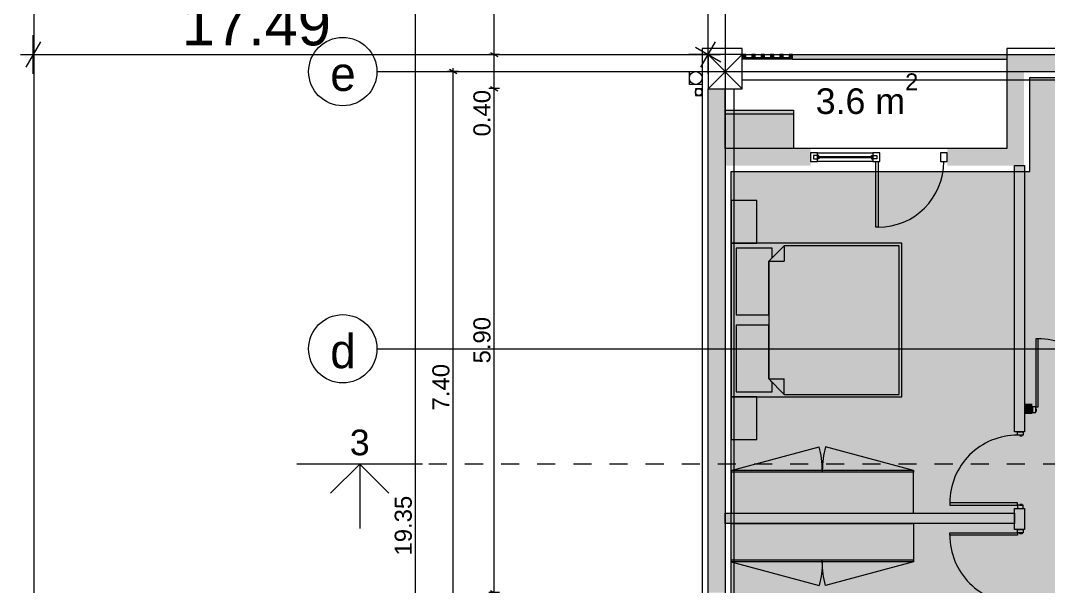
# Model space of a CAD drawing. Header units: millimetres. Extents: x 475159934 to 476245151, y 4620917055 to 4621447368.
# Drawn here: x 475225161 to 475237204, y 4621149024 to 4621155649 of the extents above; entities that cross this region are included whole.
import ezdxf

# ---------------------------------------------------------------- set-up
doc = ezdxf.new("R2010")
doc.units = ezdxf.units.MM
doc.header["$MEASUREMENT"] = 0
doc.linetypes.add('Dashed', pattern=[423.333333, 211.666667, -211.666667])
for name, color, linetype, lineweight in [('0_Pen_No__42_Pen_No__250_Pen_No__5', 5, 'Continuous', 0), ('2D Drafting - General_Pen_No__1_Pen_No__7', 7, 'Continuous', 0), ('2D Drafting - General_Pen_No__250_Pen_No__7_Pen_No__250', 7, 'Continuous', 0), ('2D Drafting - General_Pen_No__250_Pen_No__7_Pen_No__7', 7, 'Continuous', 0), ('2D Drafting - General_Pen_No__7_Pen_No__7_Pen_No__7', 7, 'Continuous', 0), ('Annotation - Text_Pen_No__7_Pen_No__5', 5, 'Continuous', 0), ('Doors_Pen_No__7_Pen_No__7_Pen_No__7', 7, 'Continuous', 0), ('G-Anno-Nplt_Pen_No__151', 151, 'Continuous', 0), ('G-Anno-Nplt_Pen_No__4', 7, 'Continuous', 0), ('G-Anno-Nplt_Pen_No__7', 7, 'Continuous', 0), ('gegmebi_Pen_No__7_Pen_No__7', 7, 'Continuous', 0), ('kar-panjara_Pen_No__7_Pen_No__7_Pen_No__7', 7, 'Continuous', 0), ('New_._Pen_No__1', 1, 'Continuous', 0), ('New_2D Drafting - General_Pen_No__250_Pen_No__7_Pen_No__255', 255, 'Continuous', 0), ('New_2D Drafting - General_Pen_No__30_Pen_No__9_Pen_No__9_Pen_No__255', 255, 'Continuous', 0), ('New_2D Drafting - General_Pen_No__30_Pen_No__9_Pen_No__9_Pen_No__7', 7, 'Continuous', 0), ('New_G-Anno-Nplt_Pen_No__255', 255, 'Continuous', 0), ('New_G-Anno-Nplt_Pen_No__4', 7, 'Continuous', 0), ('New_reg_nak_Pen_No__250', 7, 'Continuous', 0), ('New_reg_nak_Pen_No__7', 7, 'Continuous', 0), ('New_shenobebi_Pen_No__1', 1, 'Continuous', 0), ('New_Structural - Bearing_Pen_No__1', 1, 'Continuous', 0), ('zoma_Pen_No__1', 1, 'Continuous', 0), ('zoma_Pen_No__142', 142, 'Continuous', 0), ('zoma_Pen_No__5_Pen_No__5', 5, 'Continuous', 0)]:
    doc.layers.add(name, color=color, linetype=linetype, lineweight=lineweight)
doc.layers.add('New_Interior - Furniture', color=7, linetype='Continuous')
doc.layers.add('zoma', color=7, linetype='Continuous')
doc.layers.add('New_Interior - Furniture _Pen_No__252', color=7, linetype='Continuous', lineweight=0, true_color=0x666666)
doc.styles.add('GENERATED_STYLE_1', font='arial.ttf')
doc.styles.add('GENERATED_STYLE_3', font='arial.ttf')
doc.styles.add('GENERATED_STYLE_4', font='ACADMTAV.TTF')
doc.linetypes.add('Break', pattern='A,0,[1,12. бѓљбѓ\x98бѓЎбѓ\x98 бѓ’бѓђбѓ¦бѓ”бѓ‘бѓ”бѓ‘бѓ\x981.Shx,S=15.679026,R=0,X=0,Y=0],-1975.557214,0', length=1975.557214)
doc.dimstyles.new('GENERATED_STYLE__10', dxfattribs={"dimtxt": 500, "dimasz": 228, "dimexe": 0.18, "dimexo": 3, "dimgap": 0, "dimtad": 1, "dimlfac": 0.001, "dimzin": 0, "dimdsep": 46, "dimtxsty": 'GENERATED_STYLE_3', "dimblk": 'ARROWHEAD_2', "dimblk1": 'ARROWHEAD_2', "dimblk2": 'ARROWHEAD_2', "dimcen": 0.09, "dimclrd": 1, "dimclre": 1, "dimclrt": 1, "dimadec": 0, "dimazin": 0, "dimtfac": 1, "dimtdec": 4, "dimtmove": 0, "dimatfit": 3, "dimfxl": 1, "dimtolj": 1, "dimtzin": 0, "dimarcsym": 0})
doc.dimstyles.new('GENERATED_STYLE__12', dxfattribs={"dimtxt": 500, "dimasz": 228, "dimexe": 0.18, "dimexo": 3, "dimgap": 0, "dimtad": 1, "dimtih": 1, "dimtoh": 1, "dimlfac": 0.001, "dimzin": 0, "dimdsep": 46, "dimtxsty": 'GENERATED_STYLE_3', "dimblk": 'ARROWHEAD_2', "dimblk1": 'ARROWHEAD_2', "dimblk2": 'ARROWHEAD_2', "dimcen": 0.09, "dimclrd": 1, "dimclre": 1, "dimclrt": 1, "dimadec": 0, "dimazin": 0, "dimtfac": 1, "dimtdec": 4, "dimtmove": 2, "dimatfit": 3, "dimfxl": 1, "dimtolj": 1, "dimtzin": 0, "dimarcsym": 0})
doc.dimstyles.new('GENERATED_STYLE__3', dxfattribs={"dimtxt": 200, "dimasz": 64.421331, "dimexe": 0.18, "dimexo": 3, "dimgap": 0, "dimtad": 1, "dimtih": 1, "dimtoh": 1, "dimlfac": 0.001, "dimzin": 0, "dimdsep": 46, "dimtxsty": 'GENERATED_STYLE_3', "dimblk": 'ARROWHEAD_2', "dimblk1": 'ARROWHEAD_2', "dimblk2": 'ARROWHEAD_2', "dimcen": 0.09, "dimclrd": 142, "dimclre": 142, "dimclrt": 142, "dimadec": 0, "dimazin": 0, "dimtfac": 1, "dimtdec": 4, "dimtmove": 0, "dimatfit": 3, "dimfxl": 1, "dimtolj": 1, "dimtzin": 0, "dimarcsym": 0})
doc.dimstyles.new('GENERATED_STYLE__6', dxfattribs={"dimtxt": 200, "dimasz": 64.421331, "dimexe": 0.18, "dimexo": 3, "dimgap": 0, "dimtad": 1, "dimlfac": 0.001, "dimzin": 0, "dimdsep": 46, "dimtxsty": 'GENERATED_STYLE_3', "dimblk": 'ARROWHEAD_2', "dimblk1": 'ARROWHEAD_2', "dimblk2": 'ARROWHEAD_2', "dimcen": 0.09, "dimclrd": 142, "dimclre": 142, "dimclrt": 142, "dimadec": 0, "dimazin": 0, "dimtfac": 1, "dimtdec": 4, "dimtmove": 0, "dimatfit": 3, "dimfxl": 1, "dimtolj": 1, "dimtzin": 0, "dimarcsym": 0})

# ---------------------------------------------------------------- blocks, each defined once
blk = doc.blocks.new('Bed Layout 23_4')
at = {"layer": 'New_Interior - Furniture _Pen_No__252', "color": 251, "linetype": 'Continuous', "lineweight": 0, "true_color": 0x666666}
for p, q in [((-900, 0), (-1400, 0)), ((-1400, 0), (-1400, -300)), ((-900, -300), (-900, 0)), ((900, 0), (-900, 0)), ((-900, 0), (-900, -2000)), ((1400, 0), (900, 0)), ((900, 0), (900, -300)), ((900, -2000), (900, 0)), ((1400, -300), (1400, 0)), ((-1400, -300), (-900, -300)), ((900, -300), (1400, -300)), ((-690, -440), (-870, -620)), ((0, -440), (-690, -440)), ((-690, -440), (-690, -620)), ((690, -440), (0, -440)), ((870, -620), (690, -440)), ((690, -440), (690, -620)), ((-870, -620), (-870, -1970)), ((-870, -620), (-690, -620)), ((870, -620), (690, -620)), ((870, -1970), (870, -620)), ((-900, -2000), (900, -2000)), ((-870, -1970), (0, -1970)), ((0, -1970), (870, -1970))]:
    blk.add_line(p, q, dxfattribs=at)
at = {"layer": 'New_Interior - Furniture _Pen_No__252', "color": 251, "linetype": 'Continuous', "lineweight": 0, "true_color": 0x666666, "flags": 128}
for points in [[(-60, -440), (-60, -60), (-840, -60), (-840, -480), (-730, -480), (-690, -440)], [(690, -440), (730, -480), (840, -480), (840, -60), (60, -60), (60, -440)]]:
    blk.add_lwpolyline(points, close=True, dxfattribs=at)
blk = doc.blocks.new('Wardrobe 01 26')
at = {"layer": 'New_Interior - Furniture _Pen_No__252', "color": 251, "linetype": 'Continuous', "lineweight": 0, "true_color": 0x666666}
for p, q in [((0, 20), (2136, 20)), ((0, 0), (0, 20)), ((0, 0), (1032, -276)), ((1068, 0), (1068, 20)), ((2136, 0), (1104, -276))]:
    blk.add_line(p, q, dxfattribs=at)
at = {"layer": 'New_Interior - Furniture _Pen_No__252', "color": 251, "linetype": 'Continuous', "lineweight": 0, "true_color": 0x666666, "flags": 128}
blk.add_lwpolyline([(0, 0), (2136, 0), (2136, 500), (0, 500)], close=True, dxfattribs=at)
at = {"layer": 'New_Interior - Furniture _Pen_No__252', "color": 251, "linetype": 'Continuous', "lineweight": 0, "true_color": 0x666666}
for centre, start, end in [((0, 0), 345, 0), ((2136, 0), 180, 195)]:
    blk.add_arc(centre, 1068, start, end, dxfattribs=at)
blk = doc.blocks.new('Wardrobe 01 26_8')
at = {"layer": 'New_Interior - Furniture _Pen_No__252', "color": 251, "linetype": 'Continuous', "lineweight": 0, "true_color": 0x666666}
for p, q in [((0, 20), (2136, 20)), ((0, 0), (0, 20)), ((0, 0), (1032, -276)), ((1068, 0), (1068, 20)), ((2136, 0), (1104, -276))]:
    blk.add_line(p, q, dxfattribs=at)
at = {"layer": 'New_Interior - Furniture _Pen_No__252', "color": 251, "linetype": 'Continuous', "lineweight": 0, "true_color": 0x666666, "flags": 128}
blk.add_lwpolyline([(0, 0), (2136, 0), (2136, 450), (0, 450)], close=True, dxfattribs=at)
at = {"layer": 'New_Interior - Furniture _Pen_No__252', "color": 251, "linetype": 'Continuous', "lineweight": 0, "true_color": 0x666666}
for centre, start, end in [((0, 0), 345, 0), ((2136, 0), 180, 195)]:
    blk.add_arc(centre, 1068, start, end, dxfattribs=at)
blk = doc.blocks.new('*D844', base_point=(475826096, 4621095193))
at = {"layer": 'zoma_Pen_No__1', "color": 1, "linetype": 'Continuous', "lineweight": 0, "transparency": 16777216}
for p, q in [((475225394, 4621155402), (475225221, 4621155102)), ((475225308, 4621155027), (475225308, 4621155477)), ((475233130, 4621155102), (475233303, 4621155402)), ((475233217, 4621155027), (475233217, 4621155477)), ((475225161, 4621155252), (475225308, 4621155252)), ((475225308, 4621155252), (475233217, 4621155252)), ((475233217, 4621155252), (475233363, 4621155252))]:
    blk.add_line(p, q, dxfattribs=at)
at = {"layer": 'zoma_Pen_No__1', "color": 1, "lineweight": 0, "transparency": 16777216, "insert": (475227050, 4621155352), "char_height": 500, "attachment_point": 7, "style": 'GENERATED_STYLE_3'}
blk.add_mtext('\\A1;{\\pql;\\fArial|b0|i0|c204|p0;\\W1.000000;17.49}', dxfattribs=at)
blk = doc.blocks.new('ARROWHEAD_2')
at = {"color": 0, "linetype": 'Continuous', "lineweight": 0}
for p, q in [((-0.378, -0.655), (0.378, 0.655)), ((0, 0), (-1, 0))]:
    blk.add_line(p, q, dxfattribs=at)
blk = doc.blocks.new('*D845', base_point=(475826096, 4621095193))
at = {"layer": 'zoma_Pen_No__1', "color": 1, "linetype": 'Continuous', "lineweight": 0, "transparency": 16777216}
for p, q in [((475233367, 4621161364), (475233067, 4621161537)), ((475233217, 4621161451), (475233217, 4621161598)), ((475233442, 4621161451), (475232992, 4621161451)), ((475233217, 4621155252), (475233217, 4621161451)), ((475233067, 4621155338), (475233367, 4621155165)), ((475233442, 4621155252), (475232992, 4621155252)), ((475233217, 4621155105), (475233217, 4621155252))]:
    blk.add_line(p, q, dxfattribs=at)
at = {"layer": 'zoma_Pen_No__1', "color": 1, "lineweight": 0, "transparency": 16777216, "insert": (475233117, 4621157684), "char_height": 500, "attachment_point": 7, "rotation": 90, "style": 'GENERATED_STYLE_3'}
blk.add_mtext('\\A1;{\\pql;\\fArial|b0|i0|c204|p0;\\W1.000000;6.20}', dxfattribs=at)
blk = doc.blocks.new('*D847', base_point=(475826096, 4621095193))
at = {"layer": 'zoma_Pen_No__1', "color": 1, "linetype": 'Continuous', "lineweight": 0, "transparency": 16777216}
for p, q in [((475225394, 4621140202), (475225221, 4621139902)), ((475225308, 4621139827), (475225308, 4621140277)), ((475233130, 4621139902), (475233303, 4621140202)), ((475233217, 4621139827), (475233217, 4621140277)), ((475225161, 4621140052), (475225308, 4621140052)), ((475225308, 4621140052), (475233217, 4621140052)), ((475233217, 4621140052), (475233363, 4621140052))]:
    blk.add_line(p, q, dxfattribs=at)
at = {"layer": 'zoma_Pen_No__1', "color": 1, "lineweight": 0, "transparency": 16777216, "insert": (475227050, 4621140152), "char_height": 500, "attachment_point": 7, "style": 'GENERATED_STYLE_3'}
blk.add_mtext('\\A1;{\\pql;\\fArial|b0|i0|c204|p0;\\W1.000000;46.52}', dxfattribs=at)
blk = doc.blocks.new('*D889', base_point=(475826096, 4621095193))
at = {"layer": 'zoma_Pen_No__142', "color": 142, "linetype": 'Continuous', "lineweight": 0, "transparency": 16777216}
for p, q in [((475233170, 4621161569), (475233212, 4621161569)), ((475233236, 4621161611), (475233187, 4621161527)), ((475233212, 4621161505), (475233212, 4621161633)), ((475233212, 4621161569), (475233612, 4621161569)), ((475233636, 4621161611), (475233587, 4621161527)), ((475233612, 4621161505), (475233612, 4621161633))]:
    blk.add_line(p, q, dxfattribs=at)
at = {"layer": 'zoma_Pen_No__142', "color": 142, "lineweight": 0, "transparency": 16777216, "insert": (475232653, 4621161609), "char_height": 200, "attachment_point": 7, "style": 'GENERATED_STYLE_3'}
blk.add_mtext('\\A1;{\\pql;\\fArial|b0|i0|c204|p0;\\W1.000000;0.40}', dxfattribs=at)
blk = doc.blocks.new('*D890', base_point=(475826096, 4621095193))
at = {"layer": 'zoma_Pen_No__142', "color": 142, "linetype": 'Continuous', "lineweight": 0, "transparency": 16777216}
for p, q in [((475233636, 4621161611), (475233587, 4621161527)), ((475233612, 4621161505), (475233612, 4621161633)), ((475233612, 4621161569), (475240112, 4621161569)), ((475240136, 4621161611), (475240087, 4621161527)), ((475240112, 4621161505), (475240112, 4621161633))]:
    blk.add_line(p, q, dxfattribs=at)
at = {"layer": 'zoma_Pen_No__142', "color": 142, "lineweight": 0, "transparency": 16777216, "char_height": 200, "attachment_point": 7, "style": 'GENERATED_STYLE_3'}
for s, insert in [('\\A1;{\\pql;\\fArial|b0|i0|c204|p0;\\W1.000000;6.50}', (475236595, 4621161609)), ('\\A1;{\\pql;\\fArial|b0|i0|c204|p0;\\W1.000000;0.40}', (475239553, 4621161609))]:
    blk.add_mtext(s, dxfattribs=dict(at, insert=insert))
blk = doc.blocks.new('*D950', base_point=(475826096, 4621095193))
at = {"layer": 'zoma_Pen_No__142', "color": 142, "linetype": 'Continuous', "lineweight": 0, "transparency": 16777216}
for p, q in [((475230292, 4621155052), (475230165, 4621155052)), ((475230271, 4621155027), (475230186, 4621155076)), ((475230228, 4621147652), (475230228, 4621155052)), ((475230186, 4621147676), (475230271, 4621147627)), ((475230292, 4621147652), (475230165, 4621147652))]:
    blk.add_line(p, q, dxfattribs=at)
at = {"layer": 'zoma_Pen_No__142', "color": 142, "lineweight": 0, "transparency": 16777216, "insert": (475230188, 4621151085), "char_height": 200, "attachment_point": 7, "rotation": 90, "style": 'GENERATED_STYLE_3'}
blk.add_mtext('\\A1;{\\pql;\\fArial|b0|i0|c204|p0;\\W1.000000;7.40}', dxfattribs=at)
blk = doc.blocks.new('*D951', base_point=(475826096, 4621095193))
at = {"layer": 'zoma_Pen_No__142', "color": 142, "linetype": 'Continuous', "lineweight": 0, "transparency": 16777216}
for p, q in [((475230292, 4621155052), (475230165, 4621155052)), ((475230271, 4621155027), (475230186, 4621155076)), ((475230228, 4621155052), (475230228, 4621155093))]:
    blk.add_line(p, q, dxfattribs=at)
blk = doc.blocks.new('*D952', base_point=(475826096, 4621095193))
at = {"layer": 'zoma_Pen_No__142', "color": 142, "linetype": 'Continuous', "lineweight": 0, "transparency": 16777216}
for p, q in [((475229851, 4621159406), (475229724, 4621159406)), ((475229830, 4621159382), (475229745, 4621159431)), ((475229787, 4621159406), (475229787, 4621159448)), ((475229787, 4621140052), (475229787, 4621159406)), ((475229851, 4621140052), (475229724, 4621140052)), ((475229745, 4621140076), (475229830, 4621140027)), ((475229787, 4621140010), (475229787, 4621140052))]:
    blk.add_line(p, q, dxfattribs=at)
at = {"layer": 'zoma_Pen_No__142', "color": 142, "lineweight": 0, "transparency": 16777216, "insert": (475229747, 4621149386), "char_height": 200, "attachment_point": 7, "rotation": 90, "style": 'GENERATED_STYLE_3'}
blk.add_mtext('\\A1;{\\pql;\\fArial|b0|i0|c204|p0;\\W1.000000;19.35}', dxfattribs=at)
blk = doc.blocks.new('*D960', base_point=(475826096, 4621095193))
at = {"layer": 'zoma_Pen_No__142', "color": 142, "linetype": 'Continuous', "lineweight": 0, "transparency": 16777216}
for p, q in [((475230773, 4621154852), (475230646, 4621154852)), ((475230667, 4621154876), (475230752, 4621154827)), ((475230709, 4621148952), (475230709, 4621154852)), ((475230773, 4621148952), (475230646, 4621148952)), ((475230667, 4621148976), (475230752, 4621148927))]:
    blk.add_line(p, q, dxfattribs=at)
at = {"layer": 'zoma_Pen_No__142', "color": 142, "lineweight": 0, "transparency": 16777216, "char_height": 200, "attachment_point": 7, "rotation": 90, "style": 'GENERATED_STYLE_3'}
for s, insert in [('\\A1;{\\pql;\\fArial|b0|i0|c204|p0;\\W1.000000;0.40}', (475230669, 4621154293)), ('\\A1;{\\pql;\\fArial|b0|i0|c204|p0;\\W1.000000;5.90}', (475230669, 4621151635))]:
    blk.add_mtext(s, dxfattribs=dict(at, insert=insert))
blk = doc.blocks.new('*D961', base_point=(475826096, 4621095193))
at = {"layer": 'zoma_Pen_No__142', "color": 142, "linetype": 'Continuous', "lineweight": 0, "transparency": 16777216}
for p, q in [((475230667, 4621155276), (475230752, 4621155227)), ((475230773, 4621155252), (475230646, 4621155252)), ((475230709, 4621154852), (475230709, 4621155252)), ((475230773, 4621154852), (475230646, 4621154852)), ((475230667, 4621154876), (475230752, 4621154827))]:
    blk.add_line(p, q, dxfattribs=at)
blk = doc.blocks.new('*D962', base_point=(475826096, 4621095193))
at = {"layer": 'zoma_Pen_No__142', "color": 142, "linetype": 'Continuous', "lineweight": 0, "transparency": 16777216}
for p, q in [((475230773, 4621159006), (475230646, 4621159006)), ((475230667, 4621159031), (475230752, 4621158982)), ((475230709, 4621155252), (475230709, 4621159006)), ((475230667, 4621155276), (475230752, 4621155227)), ((475230773, 4621155252), (475230646, 4621155252))]:
    blk.add_line(p, q, dxfattribs=at)
at = {"layer": 'zoma_Pen_No__142', "color": 142, "lineweight": 0, "transparency": 16777216, "char_height": 200, "attachment_point": 7, "rotation": 90, "style": 'GENERATED_STYLE_3'}
for s, insert in [('\\A1;{\\pql;\\fArial|b0|i0|c204|p0;\\W1.000000;0.40}', (475230669, 4621158448)), ('\\A1;{\\pql;\\fArial|b0|i0|c204|p0;\\W1.000000;3.75}', (475230669, 4621156862))]:
    blk.add_mtext(s, dxfattribs=dict(at, insert=insert))
blk = doc.blocks.new('*D968', base_point=(475826096, 4621095193))
at = {"layer": 'zoma_Pen_No__142', "color": 142, "linetype": 'Continuous', "lineweight": 0, "transparency": 16777216}
for p, q in [((475300055, 4621159406), (475299928, 4621159406)), ((475300034, 4621159382), (475299949, 4621159431)), ((475299992, 4621159406), (475299992, 4621159448)), ((475299992, 4621140052), (475299992, 4621159406)), ((475300055, 4621140052), (475299928, 4621140052)), ((475299949, 4621140076), (475300034, 4621140027)), ((475299992, 4621140010), (475299992, 4621140052))]:
    blk.add_line(p, q, dxfattribs=at)
at = {"layer": 'zoma_Pen_No__142', "color": 142, "lineweight": 0, "transparency": 16777216, "insert": (475299952, 4621149386), "char_height": 200, "attachment_point": 7, "rotation": 90, "style": 'GENERATED_STYLE_3'}
blk.add_mtext('\\A1;{\\pql;\\fArial|b0|i0|c204|p0;\\W1.000000;19.35}', dxfattribs=at)

msp = doc.modelspace()

# ---------------------------------------------------------------- hatches: boundary and pattern name
at = {"layer": '2D Drafting - General_Pen_No__250_Pen_No__7_Pen_No__7', "linetype": 'Continuous', "lineweight": 0}
for points in [[(475233616.775, 4621155201.525), (475234206.775, 4621155201.525), (475234206.775, 4621155211.525), (475233616.775, 4621155211.525)], [(475236717.246, 4621155051.352), (475237616.284, 4621155051.352), (475237616.284, 4621155251.352), (475236717.246, 4621155251.352)], [(475236717.246, 4621154151.528), (475236717.246, 4621155051.363), (475236917.246, 4621155051.363), (475236917.246, 4621154151.528)], [(475233416.775, 4621154851.525), (475233416.775, 4621148951.525), (475233216.775, 4621148951.525), (475233216.775, 4621154851.525)], [(475233417.064, 4621153951.525), (475234417.411, 4621153951.525), (475234417.411, 4621154151.525), (475233417.064, 4621154151.525)], [(475236017.411, 4621153951.525), (475236917.246, 4621153951.525), (475236917.246, 4621154151.525), (475236017.411, 4621154151.525)], [(475236924.923, 4621150835.459), (475236804.923, 4621150835.459), (475236804.923, 4621153951.525), (475236924.923, 4621153951.525)], [(475237016.685, 4621151162.386), (475236924.923, 4621151162.386), (475236924.923, 4621151042.386), (475237016.685, 4621151042.386)], [(475233416.775, 4621149882.413), (475236804.923, 4621149882.413), (475236804.923, 4621149762.413), (475233416.775, 4621149762.413)], [(475236804.923, 4621149690.906), (475236804.923, 4621149935.457), (475236924.923, 4621149935.457), (475236924.923, 4621149690.906)]]:
    msp.add_hatch(color=7, dxfattribs=at).paths.add_polyline_path(points)
at = {"layer": 'G-Anno-Nplt_Pen_No__151', "linetype": 'Continuous', "lineweight": 0, "true_color": 0x1f2f3f}
msp.add_hatch(color=169, dxfattribs=at).paths.add_polyline_path([(475233486.775, 4621146641.337), (475233886.775, 4621146641.337), (475233886.775, 4621147621.525), (475233686.775, 4621147621.525), (475233686.775, 4621147921.525), (475233486.775, 4621147921.525), (475233486.775, 4621153881.525), (475236987.246, 4621153881.525), (475236987.246, 4621154981.525), (475240046.775, 4621154981.525), (475240046.775, 4621154781.525), (475240046.775, 4621151042.386), (475240116.775, 4621151042.386), (475240116.775, 4621150161.9), (475239716.775, 4621150161.9), (475239716.775, 4621149401.882), (475240246.775, 4621149401.882), (475240246.775, 4621147921.525), (475240046.775, 4621147921.525), (475240046.775, 4621147821.525), (475239526.587, 4621147821.525), (475239526.587, 4621147251.525), (475240316.775, 4621147251.525), (475240316.775, 4621145045.695), (475240246.775, 4621145045.695), (475240246.775, 4621140521.525), (475240046.775, 4621140521.525), (475240046.775, 4621140321.531), (475236786.775, 4621140321.531), (475236786.775, 4621142621.531), (475233486.775, 4621142621.531)])
at = {"layer": 'New_2D Drafting - General_Pen_No__250_Pen_No__7_Pen_No__255', "linetype": 'Continuous', "lineweight": 0}
msp.add_hatch(color=255, dxfattribs=at).paths.add_polyline_path([(475234216.775, 4621154151.498), (475234216.775, 4621154601.498), (475233416.775, 4621154601.498), (475233416.775, 4621154151.498)])
at = {"layer": 'New_2D Drafting - General_Pen_No__30_Pen_No__9_Pen_No__9_Pen_No__255', "linetype": 'Continuous', "lineweight": 0}
for points in [[(475233616.775, 4621155251.525), (475233616.775, 4621155211.525), (475233656.775, 4621155211.525), (475233656.775, 4621155251.525)], [(475233726.775, 4621155251.525), (475233726.775, 4621155211.525), (475233766.775, 4621155211.525), (475233766.775, 4621155251.525)], [(475233836.775, 4621155251.525), (475233836.775, 4621155211.525), (475233876.775, 4621155211.525), (475233876.775, 4621155251.525)], [(475233946.775, 4621155251.525), (475233946.775, 4621155211.525), (475233986.775, 4621155211.525), (475233986.775, 4621155251.525)], [(475234056.775, 4621155251.525), (475234056.775, 4621155211.525), (475234096.775, 4621155211.525), (475234096.775, 4621155251.525)], [(475234166.775, 4621155251.525), (475234166.775, 4621155211.525), (475234206.775, 4621155211.525), (475234206.775, 4621155251.525)]]:
    msp.add_hatch(color=255, dxfattribs=at).paths.add_polyline_path(points)
at = {"layer": 'New_G-Anno-Nplt_Pen_No__255', "linetype": 'Continuous', "lineweight": 0}
msp.add_hatch(color=255, dxfattribs=at).paths.add_polyline_path([(475234206.775, 4621155251.525), (475236717.121, 4621155251.525), (475236717.121, 4621155191.525), (475234206.775, 4621155191.525)])

# ---------------------------------------------------------------- linework, layer by layer
at = {"layer": '0_Pen_No__42_Pen_No__250_Pen_No__5', "color": 5, "linetype": 'Continuous', "lineweight": 0}
for centre in [(475228936.224, 4621155051.525), (475228936.224, 4621151806.16)]:
    msp.add_circle(centre, 400, dxfattribs=at)
at = {"layer": '2D Drafting - General_Pen_No__1_Pen_No__7', "color": 7, "linetype": 'Continuous', "lineweight": 0}
for p, q in [((475233216.775, 4621154851.525), (475233616.775, 4621155251.525)), ((475233616.775, 4621154851.525), (475233216.775, 4621155251.525))]:
    msp.add_line(p, q, dxfattribs=at)
at = {"layer": '2D Drafting - General_Pen_No__1_Pen_No__7', "color": 7, "linetype": 'Continuous', "lineweight": 0, "flags": 128}
for points in [[(475233216.775, 4621154851.525), (475233616.775, 4621154851.525), (475233616.775, 4621155251.525), (475233216.775, 4621155251.525)], [(475240116.775, 4621154951.525), (475233616.775, 4621154951.525), (475233616.775, 4621155251.525), (475240116.775, 4621155251.525)], [(475233216.775, 4621147851.525), (475233216.775, 4621154851.525), (475233516.775, 4621154851.525), (475233516.775, 4621147851.525)]]:
    msp.add_lwpolyline(points, close=True, dxfattribs=at)
at = {"layer": '2D Drafting - General_Pen_No__1_Pen_No__7', "color": 7, "linetype": 'Continuous', "lineweight": 0}
for centre, radius in [((475233071.783, 4621154976.525), 75), ((475233106.783, 4621154811.525), 40)]:
    msp.add_circle(centre, radius, dxfattribs=at)
at = {"layer": '2D Drafting - General_Pen_No__250_Pen_No__7_Pen_No__250', "color": 7, "linetype": 'Continuous', "lineweight": 0, "flags": 128}
for points in [[(475233616.775, 4621155201.525), (475234206.775, 4621155201.525), (475234206.775, 4621155211.525), (475233616.775, 4621155211.525)], [(475236924.923, 4621150835.459), (475236804.923, 4621150835.459), (475236804.923, 4621153951.525), (475236924.923, 4621153951.525)], [(475233416.775, 4621149882.413), (475236804.923, 4621149882.413), (475236804.923, 4621149762.413), (475233416.775, 4621149762.413)], [(475236804.923, 4621149690.906), (475236804.923, 4621149935.457), (475236924.923, 4621149935.457), (475236924.923, 4621149690.906)]]:
    msp.add_lwpolyline(points, close=True, dxfattribs=at)
at = {"layer": '2D Drafting - General_Pen_No__7_Pen_No__7_Pen_No__7', "color": 7, "linetype": 'Continuous', "lineweight": 0, "flags": 128}
msp.add_lwpolyline([(475234497.411, 4621154099.344), (475235147.411, 4621154099.315), (475235147.407, 4621153999.376), (475234497.407, 4621153999.405)], close=True, dxfattribs=at)
at = {"layer": '2D Drafting - General_Pen_No__7_Pen_No__7_Pen_No__7', "color": 7, "linetype": 'Continuous', "lineweight": 0}
for centre, radius, start, end in [((475235207.095, 4621153999.363), 770.311, 269.9974687, 359.994289), ((475237082.863, 4621151127.866), 794.311, 359.9998025, 90.001484), ((475236841.921, 4621150001.635), 794.311, 89.9998025, 180.001484), ((475236841.918, 4621149623.552), 794.311, 180, 270.0016827)]:
    msp.add_arc(centre, radius, start, end, dxfattribs=at)
at = {"layer": 'Doors_Pen_No__7_Pen_No__7_Pen_No__7', "color": 7, "linetype": 'Continuous', "lineweight": 0, "flags": 128}
for points in [[(475235180.429, 4621153999.364), (475235207.095, 4621153999.363), (475235207.061, 4621153229.052), (475235180.395, 4621153229.053)], [(475237056.197, 4621151127.865), (475237082.863, 4621151127.866), (475237082.843, 4621151922.177), (475237056.176, 4621151922.177)], [(475237016.687, 4621151060.131), (475237056.198, 4621151060.132), (475237056.197, 4621151127.865), (475237016.685, 4621151127.864)], [(475237056.198, 4621151074.532), (475237065.087, 4621151074.532), (475237065.086, 4621151101.199), (475237056.197, 4621151101.199)], [(475236909.656, 4621150835.459), (475236909.657, 4621150795.948), (475236841.924, 4621150795.946), (475236841.923, 4621150835.457)], [(475236895.257, 4621150787.058), (475236895.257, 4621150795.947), (475236868.59, 4621150795.947), (475236868.591, 4621150787.058)], [(475236841.922, 4621149974.968), (475236841.921, 4621150001.635), (475236047.61, 4621150001.614), (475236047.611, 4621149974.948)], [(475236909.656, 4621149935.459), (475236909.655, 4621149974.97), (475236841.922, 4621149974.968), (475236841.923, 4621149935.457)], [(475236895.255, 4621149974.97), (475236895.255, 4621149983.858), (475236868.588, 4621149983.858), (475236868.588, 4621149974.969)], [(475236841.918, 4621149650.218), (475236841.918, 4621149623.552), (475236047.607, 4621149623.552), (475236047.607, 4621149650.218)], [(475236909.651, 4621149689.73), (475236909.651, 4621149650.218), (475236841.918, 4621149650.218), (475236841.918, 4621149689.73)], [(475236895.251, 4621149650.218), (475236895.251, 4621149641.33), (475236868.585, 4621149641.33), (475236868.585, 4621149650.218)]]:
    msp.add_lwpolyline(points, close=True, dxfattribs=at)
at = {"layer": 'G-Anno-Nplt_Pen_No__4', "color": 7, "linetype": 'Continuous', "lineweight": 0, "flags": 128}
msp.add_lwpolyline([(475233616.775, 4621154851.525), (475233616.775, 4621155251.525), (475236717.121, 4621155251.525), (475236717.121, 4621154151.528), (475233416.775, 4621154151.498), (475233416.775, 4621154851.525)], close=True, dxfattribs=at)
msp.add_lwpolyline([(475240046.775, 4621140321.531), (475236786.775, 4621140321.531), (475236786.775, 4621142621.531), (475233486.775, 4621142621.531), (475233486.775, 4621146641.337), (475233886.775, 4621146641.337), (475233886.775, 4621147621.525), (475233686.775, 4621147621.525), (475233686.775, 4621147921.525), (475233486.775, 4621147921.525), (475233486.775, 4621153881.525), (475236987.246, 4621153881.525), (475236987.246, 4621154981.525), (475240046.775, 4621154981.525)], dxfattribs=at)
at = {"layer": 'gegmebi_Pen_No__7_Pen_No__7', "color": 7, "linetype": 'Continuous', "lineweight": 0}
for p, q in [((475232996.783, 4621154901.525), (475232996.783, 4621155051.525)), ((475232996.783, 4621155051.525), (475233146.783, 4621155051.525)), ((475233146.783, 4621155051.525), (475233146.783, 4621154901.525)), ((475233146.783, 4621154901.525), (475232996.783, 4621154901.525)), ((475233066.783, 4621154851.525), (475233066.783, 4621154771.525)), ((475233146.783, 4621154851.525), (475233066.783, 4621154851.525)), ((475233066.783, 4621154771.525), (475233146.783, 4621154771.525)), ((475233146.783, 4621154771.525), (475233146.783, 4621154851.525))]:
    msp.add_line(p, q, dxfattribs=at)
at = {"layer": 'kar-panjara_Pen_No__7_Pen_No__7_Pen_No__7', "color": 7, "linetype": 'Continuous', "lineweight": 0, "flags": 128}
for points in [[(475234497.411, 4621154099.344), (475234417.411, 4621154099.347), (475234417.407, 4621153999.347), (475234497.407, 4621153999.344)], [(475234452.408, 4621154029.407), (475234497.408, 4621154029.405), (475234497.409, 4621154044.405), (475234497.409, 4621154054.405), (475234512.409, 4621154054.404), (475234512.41, 4621154069.404), (475234452.41, 4621154069.407)], [(475234497.409, 4621154044.405), (475235147.409, 4621154044.376), (475235147.409, 4621154054.376), (475234497.409, 4621154054.405)], [(475235192.408, 4621154029.374), (475235147.408, 4621154029.376), (475235147.409, 4621154044.376), (475235147.409, 4621154054.376), (475235132.409, 4621154054.377), (475235132.41, 4621154069.377), (475235192.41, 4621154069.374)], [(475235227.411, 4621154099.373), (475235147.411, 4621154099.376), (475235147.407, 4621153999.376), (475235227.407, 4621153999.373)], [(475236017.411, 4621154099.295), (475235937.411, 4621154099.298), (475235937.407, 4621153999.298), (475236017.407, 4621153999.295)], [(475234512.408, 4621154029.404), (475234497.408, 4621154029.405), (475234497.409, 4621154044.405), (475234512.409, 4621154044.404)], [(475235132.408, 4621154029.377), (475235147.408, 4621154029.376), (475235147.409, 4621154044.376), (475235132.409, 4621154044.377)]]:
    msp.add_lwpolyline(points, close=True, dxfattribs=at)
at = {"layer": 'New_2D Drafting - General_Pen_No__30_Pen_No__9_Pen_No__9_Pen_No__7', "color": 7, "linetype": 'Continuous', "lineweight": 0, "flags": 128}
for points in [[(475233616.775, 4621155251.525), (475233616.775, 4621155211.525), (475233656.775, 4621155211.525), (475233656.775, 4621155251.525)], [(475233726.775, 4621155251.525), (475233726.775, 4621155211.525), (475233766.775, 4621155211.525), (475233766.775, 4621155251.525)], [(475233836.775, 4621155251.525), (475233836.775, 4621155211.525), (475233876.775, 4621155211.525), (475233876.775, 4621155251.525)], [(475233946.775, 4621155251.525), (475233946.775, 4621155211.525), (475233986.775, 4621155211.525), (475233986.775, 4621155251.525)], [(475234056.775, 4621155251.525), (475234056.775, 4621155211.525), (475234096.775, 4621155211.525), (475234096.775, 4621155251.525)], [(475234166.775, 4621155251.525), (475234166.775, 4621155211.525), (475234206.775, 4621155211.525), (475234206.775, 4621155251.525)]]:
    msp.add_lwpolyline(points, close=True, dxfattribs=at)
at = {"layer": 'New_G-Anno-Nplt_Pen_No__4', "color": 7, "linetype": 'Continuous', "lineweight": 0, "flags": 128}
msp.add_lwpolyline([(475234206.775, 4621155251.525), (475236717.121, 4621155251.525), (475236717.121, 4621155191.525), (475234206.775, 4621155191.525)], close=True, dxfattribs=at)
at = {"layer": 'New_reg_nak_Pen_No__250', "color": 7, "linetype": 'Continuous', "lineweight": 0}
for p, q in [((475233616.775, 4621155251.525), (475233616.775, 4621155321.506)), ((475233616.775, 4621155251.525), (475233616.775, 4621155321.506)), ((475233416.775, 4621154556.02), (475234216.775, 4621154556.02))]:
    msp.add_line(p, q, dxfattribs=at)
at = {"layer": 'New_reg_nak_Pen_No__250', "color": 7, "linetype": 'Continuous', "lineweight": 0, "flags": 128}
msp.add_lwpolyline([(475234216.775, 4621154151.498), (475233416.775, 4621154151.498), (475233416.775, 4621154601.498), (475234216.775, 4621154601.498)], close=True, dxfattribs=at)
at = {"layer": 'New_reg_nak_Pen_No__7', "color": 7, "linetype": 'Continuous', "lineweight": 0, "flags": 128}
for points in [[(475233616.775, 4621155321.525), (475233146.774, 4621155321.525), (475233146.829, 4621146251.522)], [(475240116.775, 4621155251.525), (475240116.775, 4621155321.525), (475236717.121, 4621155321.525), (475236717.121, 4621155251.525)]]:
    msp.add_lwpolyline(points, dxfattribs=at)
at = {"layer": 'New_shenobebi_Pen_No__1', "color": 1, "linetype": 'Dashed', "lineweight": 0}
msp.add_lwpolyline([(475301569.026, 4621154611.49), (475255555.776, 4621154611.49), (475255555.776, 4621150456.854), (475228397.958, 4621150456.854)], dxfattribs=at)
at = {"layer": 'New_shenobebi_Pen_No__1', "color": 1, "linetype": 'Continuous', "lineweight": 0}
for points in [[(475229871.706, 4621150456.854), (475228397.958, 4621150456.854)], [(475229134.832, 4621150456.854), (475228793.687, 4621150115.709)], [(475229134.832, 4621150456.854), (475229134.832, 4621149703.856)], [(475229134.832, 4621150456.854), (475229475.977, 4621150115.709)]]:
    msp.add_lwpolyline(points, dxfattribs=at)
at = {"layer": 'New_Structural - Bearing_Pen_No__1', "color": 1, "linetype": 'Break', "lineweight": 0}
msp.add_line((475225315.177, 4621161180.134), (475225315.177, 4621137291.108), dxfattribs=at)
at = {"layer": 'zoma_Pen_No__5_Pen_No__5', "color": 5, "linetype": 'Continuous', "lineweight": 0}
for p, q in [((475233416.775, 4621162687.507), (475233416.775, 4621134452.213)), ((475229336.224, 4621155051.525), (475300763.831, 4621155051.525)), ((475229336.224, 4621151806.16), (475300763.831, 4621151806.16))]:
    msp.add_line(p, q, dxfattribs=at)

# ---------------------------------------------------------------- block references
at = {"layer": 'New_Interior - Furniture', "color": 1, "linetype": 'Continuous', "lineweight": 0, "zscale": 1000}
for name, p, rotation in [('Bed Layout 23_4', (475233486.775, 4621152142.976), 90), ('Wardrobe 01 26', (475235622.551, 4621150382.413), 180)]:
    msp.add_blockref(name, p, dxfattribs=dict(at, rotation=rotation))
at = {"layer": 'New_Interior - Furniture', "color": 1, "linetype": 'Continuous', "lineweight": 0, "xscale": -1, "zscale": 1000}
msp.add_blockref('Wardrobe 01 26_8', (475235622.551, 4621149312.413), dxfattribs=at)

# ---------------------------------------------------------------- texts
at = {"layer": 'Annotation - Text_Pen_No__7_Pen_No__5', "color": 5, "linetype": 'Continuous', "lineweight": 0, "char_height": 400, "attachment_point": 2, "style": 'GENERATED_STYLE_4'}
for s, insert in [('\\A1;{\\pqc;\\fAcadMtavr|b0|i0|c0|p0;\\W1.000000;e}', (475228938.382, 4621155225.845)), ('\\A1;{\\pqc;\\fAcadMtavr|b0|i0|c0|p0;\\W1.000000;d}', (475228938.382, 4621151979.281))]:
    msp.add_mtext(s, dxfattribs=dict(at, insert=insert))
at = {"layer": 'G-Anno-Nplt_Pen_No__7', "color": 7, "lineweight": 0, "insert": (475234476.948, 4621154551.511), "char_height": 300, "attachment_point": 7, "style": 'GENERATED_STYLE_1'}
msp.add_mtext('{\\fArial|b0|i0|c204|p0;3.6 m{\\H0.66x;\\S2^  ;}}', dxfattribs=at)
at = {"layer": 'New_._Pen_No__1', "color": 1, "linetype": 'Continuous', "lineweight": 0, "insert": (475229134.832, 4621150859.712), "char_height": 300, "attachment_point": 2, "style": 'GENERATED_STYLE_1'}
msp.add_mtext('\\A1;{\\pqc;\\fArial|b0|i0|c204|p0;\\W1.000000;3}', dxfattribs=at)

# ---------------------------------------------------------------- dimensions: what is measured, and where the dimension line sits
at = {"layer": 'zoma', "color": 142, "linetype": 'Continuous', "lineweight": 0}
for base, p1, p2, picture, middle in [((475233611.8, 4621161568.965), (475233211.807, 4621141187.013), (475233611.8, 4621141187.013), '*D889', (475232912.386, 4621161708.965)), ((475240111.8, 4621161568.965), (475233611.8, 4621141187.013), (475240111.8, 4621141187.013), '*D890', (475236853.796, 4621161708.965))]:
    dim = msp.add_linear_dim(base=base, p1=p1, p2=p2, dimstyle='GENERATED_STYLE__3', dxfattribs=at)
    dim.commit()
    dim.dimension.update_dxf_attribs({"geometry": picture, "text_midpoint": middle, "dimtype": 160})
at = {"layer": 'zoma', "color": 1, "linetype": 'Continuous', "lineweight": 0}
dim = msp.add_linear_dim(base=(475233216.775, 4621161450.846), p1=(475233216.782, 4621155251.525), p2=(475233214.87, 4621161450.846), angle=90, dimstyle='GENERATED_STYLE__10', dxfattribs=at)
dim.commit()
dim.dimension.update_dxf_attribs({"geometry": '*D845', "text_midpoint": (475232866.775, 4621158331.175), "dimtype": 160, "text_rotation": 90})
at = {"layer": 'zoma', "color": 142, "linetype": 'Continuous', "lineweight": 0}
for base, p1, p2, picture, middle in [((475229787.171, 4621159406.159), (475231459.487, 4621140051.524), (475253174.993, 4621159406.159), '*D952', (475229647.171, 4621149720.668)), ((475299991.81, 4621159406.159), (475233700.384, 4621140051.524), (475255415.89, 4621159406.159), '*D968', (475299851.81, 4621149720.668)), ((475230709.324, 4621159006.159), (475231774.993, 4621155251.524), (475253174.992, 4621159006.159), '*D962', (475230569.324, 4621157120.837)), ((475230709.324, 4621155251.524), (475231459.487, 4621154851.524), (475231774.993, 4621155251.524), '*D961', (475230569.324, 4621154552.103)), ((475230228.269, 4621155051.524), (475229553.177, 4621147651.524), (475229787.171, 4621155051.524), '*D950', (475230088.269, 4621151343.52)), ((475230228.269154072, 4621155051.523676872), (475229787.171216309, 4621155051.523676872), (475230228.269154072, 4621155051.523676872), '*D951', (475230088.269153476, 4621155043.519705772)), ((475230709.324, 4621154851.524), (475233154.346, 4621148951.525), (475231459.487, 4621154851.524), '*D960', (475230569.324, 4621151893.52))]:
    dim = msp.add_linear_dim(base=base, p1=p1, p2=p2, angle=90, dimstyle='GENERATED_STYLE__6', dxfattribs=at)
    dim.commit()
    dim.dimension.update_dxf_attribs({"geometry": picture, "text_midpoint": middle, "dimtype": 160, "text_rotation": 90})
at = {"layer": 'zoma', "color": 1, "linetype": 'Continuous', "lineweight": 0}
for base, p1, text, picture, middle in [((475233216.775, 4621155251.525), (475225307.609, 4621155251.525), '17.49', '*D844', (475227888.027, 4621155601.525)), ((475233216.775, 4621140051.525), (475225307.609, 4621140051.525), '46.52', '*D847', (475227888.027, 4621140401.525))]:
    dim = msp.add_linear_dim(base=base, p1=p1, p2=(475233216.775, 4621155251.525), text=text, dimstyle='GENERATED_STYLE__12', dxfattribs=at)
    dim.commit()
    dim.dimension.update_dxf_attribs({"geometry": picture, "text_midpoint": middle, "dimtype": 160})

doc.saveas('drawing.dxf')
